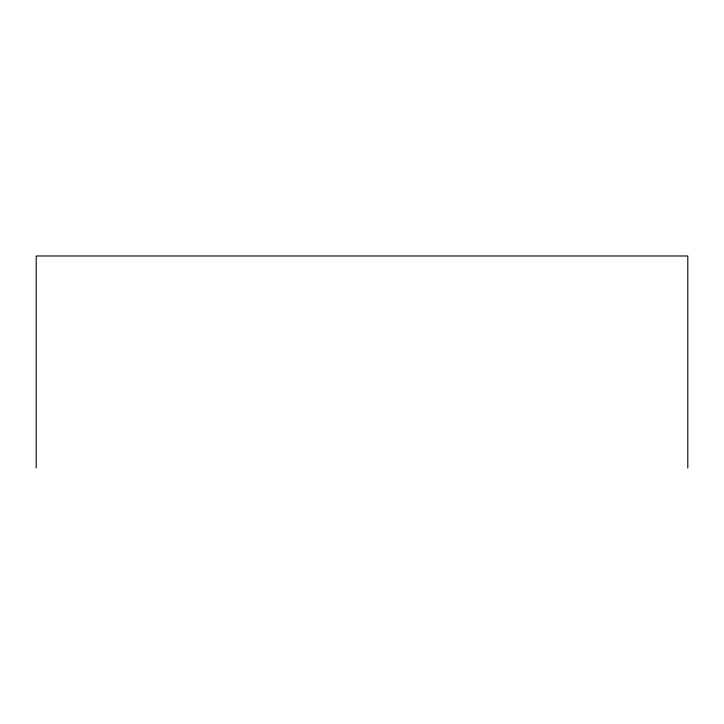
<?xml version="1.0" encoding="UTF-8"?>
<svg xmlns="http://www.w3.org/2000/svg" width="724" height="724" viewBox="0 0 724 724"><rect width="100%" height="100%" fill="white"/><g stroke="black" fill="none" stroke-linecap="round" stroke-linejoin="round"><path stroke-width="1.09" d="M687.8 468.012L687.8 255.988L36.2 255.988L36.2 468.012"/></g></svg>
